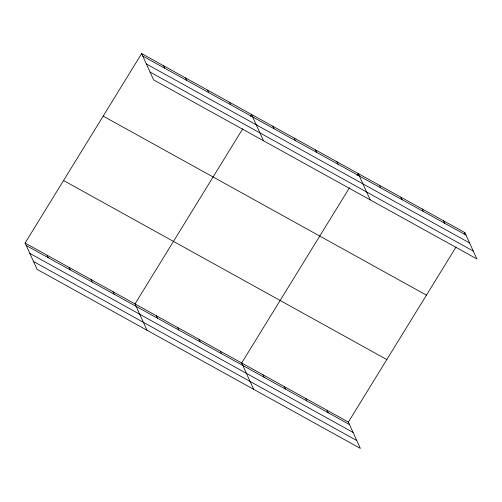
<?xml version="1.0" encoding="UTF-8"?>
<svg xmlns="http://www.w3.org/2000/svg" width="502" height="502" viewBox="0 0 502 502"><rect width="100%" height="100%" fill="white"/><g stroke="black" fill="none" stroke-linecap="round" stroke-linejoin="round"><path stroke-width="0.75" d="M25.1 243.037L348.363 422.082L360.361 448.411L37.098 269.367L25.1 243.037L141.639 53.588L464.902 232.633L476.9 258.963L153.637 79.918L141.639 53.588M242.736 128.788L135.007 303.911L147.011 330.241M250.347 116.414L251.546 114.462L263.55 140.792M349.411 187.873L241.682 362.996L253.686 389.326M357.022 175.499L358.221 173.548L370.225 199.878M348.363 422.082L456.086 246.959M464.099 233.932L464.902 232.633M142.763 56.055L466.025 235.099M146.352 63.93L469.615 242.974M150.048 72.043L473.311 251.088M103.18 116.106L426.443 295.151M63.559 180.519L386.816 359.564M26.223 245.503L349.486 424.548M29.813 253.378L353.075 432.423M33.508 261.492L356.771 440.536M443.567 220.817L444.69 223.283M422.232 208.995L423.355 211.461M400.891 197.179L402.02 199.645M379.556 185.363L380.685 187.83M336.886 161.732L338.015 164.198M315.551 149.91L316.68 152.382M294.216 138.094L295.339 140.56M272.881 126.278L274.004 128.744M229.565 102.289L230.688 104.755M207.583 90.109L208.707 92.575M185.602 77.935L186.725 80.402M327.022 410.266L328.151 412.732M163.621 65.762L164.744 68.228M305.687 398.444L306.816 400.916M284.352 386.628L285.481 389.094M263.017 374.812L264.146 377.278M220.347 351.18L221.47 353.646M199.012 339.365L200.135 341.831M177.677 327.542L178.8 330.009M156.342 315.727L157.465 318.193M113.025 291.737L114.149 294.203M91.044 279.558L92.167 282.03M69.063 267.384L70.186 269.85M47.081 255.211L48.205 257.677"/></g></svg>
